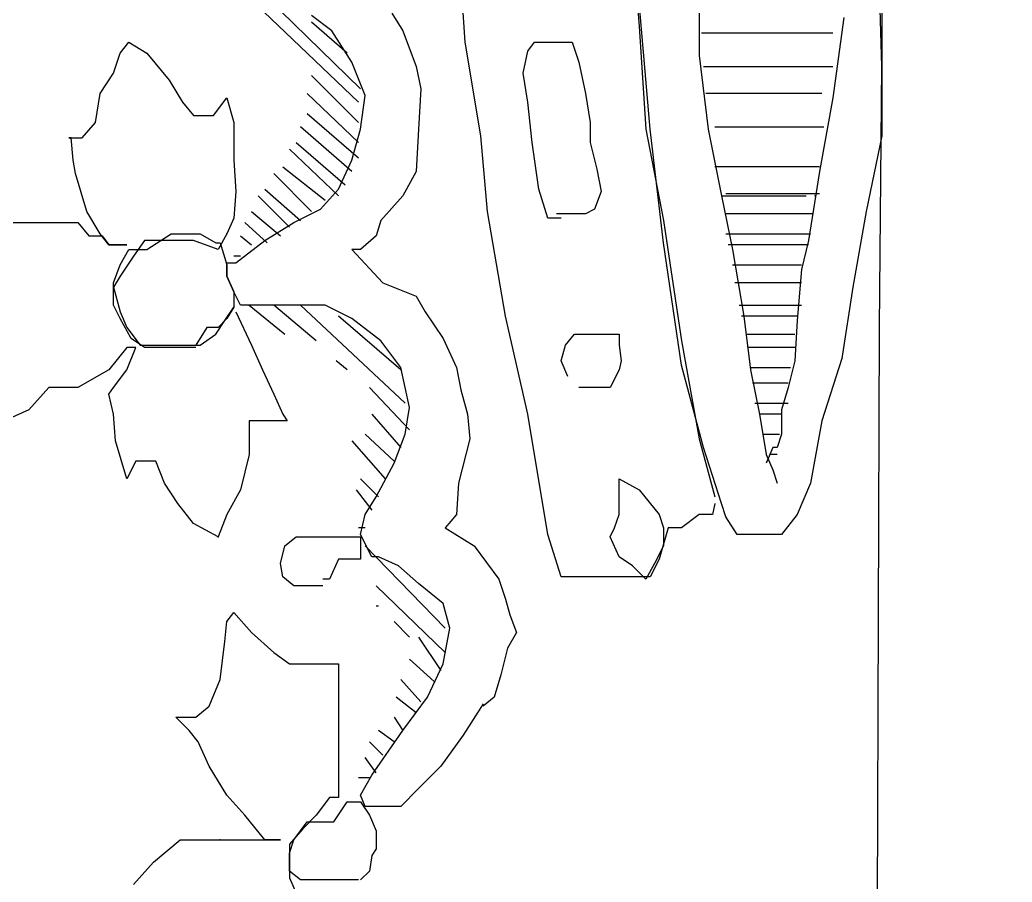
# Model space of a CAD drawing. Extents: x 730354 to 731930, y 4378581 to 4379608.
# Drawn here: x 730381.13 to 730385.585, y 4379436.73 to 4379440.6 of the extents above; entities that cross this region are included whole.
import ezdxf

# ---------------------------------------------------------------- set-up
doc = ezdxf.new("R2010")
doc.units = 0
doc.header["$MEASUREMENT"] = 0
doc.layers.get('0').update_dxf_attribs({"linetype": 'CONTINUOUS'})

msp = doc.modelspace()

# ---------------------------------------------------------------- linework, layer by layer
at = {"color": 7, "linetype": 'CONTINUOUS'}
for p, q in [((730385, 4379440.39), (730384.97, 4379441.39)), ((730385, 4379440.39), (730384.97, 4379441.39)), ((730383.87, 4379441.06), (730383.91, 4379440.57)), ((730383.87, 4379441.06), (730383.91, 4379440.57)), ((730383.13, 4379440.5), (730383.1, 4379440.92)), ((730383.13, 4379440.5), (730383.1, 4379440.92)), ((730385, 4379440.85), (730385, 4379440.44)), ((730385, 4379440.85), (730385, 4379440.44)), ((730384.18, 4379440.78), (730384.18, 4379440.44)), ((730384.18, 4379440.78), (730384.18, 4379440.44)), ((730382.65, 4379440.23), (730382.16, 4379440.7)), ((730382.65, 4379440.23), (730382.16, 4379440.7)), ((730382.24, 4379440.7), (730382.66, 4379440.29)), ((730382.24, 4379440.7), (730382.66, 4379440.29)), ((730383.96, 4379440.11), (730383.91, 4379440.68)), ((730383.96, 4379440.11), (730383.91, 4379440.68)), ((730382.53, 4379440.55), (730382.44, 4379440.62)), ((730382.53, 4379440.55), (730382.44, 4379440.62)), ((730382.8, 4379440.63), (730382.85, 4379440.55)), ((730382.8, 4379440.63), (730382.85, 4379440.55)), ((730382.6, 4379440.45), (730382.44, 4379440.59)), ((730382.6, 4379440.45), (730382.44, 4379440.59)), ((730384.83, 4379440.61), (730384.78, 4379440.25)), ((730384.83, 4379440.61), (730384.78, 4379440.25)), ((730382.62, 4379440.41), (730382.53, 4379440.55)), ((730382.62, 4379440.41), (730382.53, 4379440.55)), ((730382.85, 4379440.55), (730382.91, 4379440.39)), ((730382.85, 4379440.55), (730382.91, 4379440.39)), ((730383.91, 4379440.57), (730383.94, 4379440.11)), ((730383.91, 4379440.57), (730383.94, 4379440.11)), ((730384.51, 4379440.54), (730384.19, 4379440.54)), ((730384.51, 4379440.54), (730384.19, 4379440.54)), ((730384.78, 4379440.54), (730384.51, 4379440.54)), ((730384.78, 4379440.54), (730384.51, 4379440.54)), ((730381.58, 4379440.45), (730381.62, 4379440.5)), ((730381.58, 4379440.45), (730381.62, 4379440.5)), ((730381.62, 4379440.5), (730381.7, 4379440.45)), ((730381.62, 4379440.5), (730381.7, 4379440.45)), ((730383.2, 4379440.08), (730383.13, 4379440.5)), ((730383.2, 4379440.08), (730383.13, 4379440.5)), ((730383.41, 4379440.46), (730383.44, 4379440.5)), ((730383.41, 4379440.46), (730383.44, 4379440.5)), ((730383.44, 4379440.5), (730383.49, 4379440.5)), ((730383.44, 4379440.5), (730383.49, 4379440.5)), ((730383.49, 4379440.5), (730383.54, 4379440.5)), ((730383.49, 4379440.5), (730383.54, 4379440.5)), ((730383.54, 4379440.5), (730383.61, 4379440.5)), ((730383.54, 4379440.5), (730383.61, 4379440.5)), ((730383.61, 4379440.5), (730383.64, 4379440.41)), ((730383.61, 4379440.5), (730383.64, 4379440.41)), ((730381.55, 4379440.36), (730381.58, 4379440.45)), ((730381.55, 4379440.36), (730381.58, 4379440.45)), ((730381.7, 4379440.45), (730381.8, 4379440.33)), ((730381.7, 4379440.45), (730381.8, 4379440.33)), ((730383.39, 4379440.36), (730383.41, 4379440.46)), ((730383.39, 4379440.36), (730383.41, 4379440.46)), ((730384.18, 4379440.44), (730384.22, 4379440.11)), ((730384.18, 4379440.44), (730384.22, 4379440.11)), ((730385, 4379440.44), (730385, 4379440.08)), ((730385, 4379440.44), (730385, 4379440.08)), ((730382.68, 4379440.26), (730382.62, 4379440.41)), ((730382.68, 4379440.26), (730382.62, 4379440.41)), ((730383.64, 4379440.41), (730383.67, 4379440.27)), ((730383.64, 4379440.41), (730383.67, 4379440.27)), ((730381.49, 4379440.27), (730381.55, 4379440.36)), ((730381.49, 4379440.27), (730381.55, 4379440.36)), ((730382.44, 4379440.35), (730382.65, 4379440.14)), ((730382.44, 4379440.35), (730382.65, 4379440.14)), ((730382.91, 4379440.39), (730382.93, 4379440.29)), ((730382.91, 4379440.39), (730382.93, 4379440.29)), ((730383.41, 4379440.23), (730383.39, 4379440.36)), ((730383.41, 4379440.23), (730383.39, 4379440.36)), ((730384.2, 4379440.39), (730384.5, 4379440.39)), ((730384.2, 4379440.39), (730384.5, 4379440.39)), ((730384.5, 4379440.39), (730384.66, 4379440.39)), ((730384.5, 4379440.39), (730384.66, 4379440.39)), ((730384.66, 4379440.39), (730384.78, 4379440.39)), ((730384.66, 4379440.39), (730384.78, 4379440.39)), ((730384.99, 4379439.22), (730385, 4379440.39)), ((730384.99, 4379439.22), (730385, 4379440.39)), ((730381.8, 4379440.33), (730381.86, 4379440.23)), ((730381.8, 4379440.33), (730381.86, 4379440.23)), ((730381.47, 4379440.14), (730381.49, 4379440.27)), ((730381.47, 4379440.14), (730381.49, 4379440.27)), ((730382.65, 4379440.05), (730382.42, 4379440.27)), ((730382.65, 4379440.05), (730382.42, 4379440.27)), ((730382.66, 4379440.11), (730382.68, 4379440.26)), ((730382.66, 4379440.11), (730382.68, 4379440.26)), ((730382.93, 4379440.29), (730382.92, 4379440.11)), ((730382.93, 4379440.29), (730382.92, 4379440.11)), ((730383.67, 4379440.27), (730383.69, 4379440.14)), ((730383.67, 4379440.27), (730383.69, 4379440.14)), ((730384.33, 4379440.27), (730384.21, 4379440.27)), ((730384.33, 4379440.27), (730384.21, 4379440.27)), ((730384.54, 4379440.27), (730384.33, 4379440.27)), ((730384.54, 4379440.27), (730384.33, 4379440.27)), ((730384.73, 4379440.27), (730384.54, 4379440.27)), ((730384.73, 4379440.27), (730384.54, 4379440.27)), ((730381.86, 4379440.23), (730381.91, 4379440.17)), ((730381.86, 4379440.23), (730381.91, 4379440.17)), ((730382, 4379440.17), (730382.06, 4379440.25)), ((730382, 4379440.17), (730382.06, 4379440.25)), ((730382.06, 4379440.25), (730382.09, 4379440.14)), ((730382.06, 4379440.25), (730382.09, 4379440.14)), ((730383.43, 4379440.05), (730383.41, 4379440.23)), ((730383.43, 4379440.05), (730383.41, 4379440.23)), ((730384.78, 4379440.25), (730384.72, 4379439.92)), ((730384.78, 4379440.25), (730384.72, 4379439.92)), ((730382.42, 4379440.18), (730382.65, 4379439.98)), ((730382.42, 4379440.18), (730382.65, 4379439.98)), ((730381.41, 4379440.07), (730381.47, 4379440.14)), ((730381.41, 4379440.07), (730381.47, 4379440.14)), ((730381.91, 4379440.17), (730381.95, 4379440.17)), ((730381.91, 4379440.17), (730381.95, 4379440.17)), ((730381.95, 4379440.17), (730382, 4379440.17)), ((730381.95, 4379440.17), (730382, 4379440.17)), ((730382.09, 4379440.14), (730382.09, 4379439.97)), ((730382.09, 4379440.14), (730382.09, 4379439.97)), ((730383.69, 4379440.14), (730383.69, 4379440.05)), ((730383.69, 4379440.14), (730383.69, 4379440.05)), ((730382.62, 4379439.92), (730382.39, 4379440.12)), ((730382.62, 4379439.92), (730382.39, 4379440.12)), ((730382.62, 4379439.97), (730382.66, 4379440.11)), ((730382.62, 4379439.97), (730382.66, 4379440.11)), ((730382.92, 4379440.11), (730382.91, 4379439.92)), ((730382.92, 4379440.11), (730382.91, 4379439.92)), ((730383.94, 4379440.11), (730384.02, 4379439.7)), ((730383.94, 4379440.11), (730384.02, 4379439.7)), ((730384.02, 4379439.6), (730383.96, 4379440.11)), ((730384.02, 4379439.6), (730383.96, 4379440.11)), ((730384.22, 4379440.11), (730384.28, 4379439.81)), ((730384.22, 4379440.11), (730384.28, 4379439.81)), ((730384.25, 4379440.12), (730384.47, 4379440.12)), ((730384.25, 4379440.12), (730384.47, 4379440.12)), ((730384.47, 4379440.12), (730384.62, 4379440.12)), ((730384.47, 4379440.12), (730384.62, 4379440.12)), ((730384.62, 4379440.12), (730384.74, 4379440.12)), ((730384.62, 4379440.12), (730384.74, 4379440.12)), ((730381.36, 4379440.07), (730381.35, 4379440.07)), ((730381.35, 4379440.07), (730381.41, 4379440.07)), ((730381.36, 4379440.07), (730381.35, 4379440.07)), ((730381.35, 4379440.07), (730381.41, 4379440.07)), ((730381.37, 4379439.97), (730381.36, 4379440.07)), ((730381.37, 4379439.97), (730381.36, 4379440.07)), ((730382.37, 4379440.05), (730382.59, 4379439.86)), ((730382.37, 4379440.05), (730382.59, 4379439.86)), ((730383.23, 4379439.74), (730383.2, 4379440.08)), ((730383.23, 4379439.74), (730383.2, 4379440.08)), ((730383.46, 4379439.84), (730383.43, 4379440.05)), ((730383.46, 4379439.84), (730383.43, 4379440.05)), ((730383.69, 4379440.05), (730383.72, 4379439.93)), ((730383.69, 4379440.05), (730383.72, 4379439.93)), ((730385, 4379440.08), (730384.93, 4379439.74)), ((730385, 4379440.08), (730384.93, 4379439.74)), ((730382.56, 4379439.81), (730382.34, 4379440.02)), ((730382.56, 4379439.81), (730382.34, 4379440.02)), ((730381.38, 4379439.91), (730381.37, 4379439.97)), ((730381.38, 4379439.91), (730381.37, 4379439.97)), ((730382.09, 4379439.97), (730382.1, 4379439.83)), ((730382.09, 4379439.97), (730382.1, 4379439.83)), ((730382.56, 4379439.84), (730382.62, 4379439.97)), ((730382.56, 4379439.84), (730382.62, 4379439.97)), ((730381.43, 4379439.74), (730381.38, 4379439.91)), ((730381.43, 4379439.74), (730381.38, 4379439.91)), ((730382.44, 4379439.74), (730382.27, 4379439.91)), ((730382.44, 4379439.74), (730382.27, 4379439.91)), ((730382.31, 4379439.94), (730382.5, 4379439.79)), ((730382.31, 4379439.94), (730382.5, 4379439.79)), ((730382.91, 4379439.92), (730382.85, 4379439.81)), ((730382.91, 4379439.92), (730382.85, 4379439.81)), ((730383.72, 4379439.93), (730383.74, 4379439.83)), ((730383.72, 4379439.93), (730383.74, 4379439.83)), ((730384.36, 4379439.94), (730384.25, 4379439.94)), ((730384.36, 4379439.94), (730384.25, 4379439.94)), ((730384.51, 4379439.94), (730384.36, 4379439.94)), ((730384.51, 4379439.94), (730384.36, 4379439.94)), ((730384.72, 4379439.94), (730384.51, 4379439.94)), ((730384.72, 4379439.94), (730384.51, 4379439.94)), ((730384.72, 4379439.92), (730384.67, 4379439.61)), ((730384.72, 4379439.92), (730384.67, 4379439.61)), ((730382.1, 4379439.83), (730382.09, 4379439.71)), ((730382.1, 4379439.83), (730382.09, 4379439.71)), ((730382.23, 4379439.84), (730382.39, 4379439.7)), ((730382.23, 4379439.84), (730382.39, 4379439.7)), ((730382.48, 4379439.75), (730382.56, 4379439.84)), ((730382.48, 4379439.75), (730382.56, 4379439.84)), ((730383.5, 4379439.71), (730383.46, 4379439.84)), ((730383.5, 4379439.71), (730383.46, 4379439.84)), ((730383.74, 4379439.83), (730383.71, 4379439.75)), ((730383.74, 4379439.83), (730383.71, 4379439.75)), ((730384.3, 4379439.82), (730384.46, 4379439.82)), ((730384.3, 4379439.82), (730384.46, 4379439.82)), ((730384.46, 4379439.82), (730384.55, 4379439.82)), ((730384.46, 4379439.82), (730384.55, 4379439.82)), ((730384.55, 4379439.82), (730384.72, 4379439.82)), ((730384.55, 4379439.82), (730384.72, 4379439.82)), ((730382.34, 4379439.67), (730382.2, 4379439.81)), ((730382.34, 4379439.67), (730382.2, 4379439.81)), ((730382.85, 4379439.81), (730382.75, 4379439.7)), ((730382.85, 4379439.81), (730382.75, 4379439.7)), ((730384.28, 4379439.81), (730384.33, 4379439.57)), ((730384.28, 4379439.81), (730384.66, 4379439.81)), ((730384.28, 4379439.81), (730384.33, 4379439.57)), ((730384.28, 4379439.81), (730384.66, 4379439.81)), ((730381.49, 4379439.64), (730381.43, 4379439.74)), ((730381.49, 4379439.64), (730381.43, 4379439.74)), ((730382.17, 4379439.74), (730382.3, 4379439.63)), ((730382.17, 4379439.74), (730382.3, 4379439.63)), ((730382.36, 4379439.69), (730382.48, 4379439.75)), ((730382.36, 4379439.69), (730382.48, 4379439.75)), ((730383.31, 4379439.27), (730383.23, 4379439.74)), ((730383.31, 4379439.27), (730383.23, 4379439.74)), ((730383.61, 4379439.73), (730383.54, 4379439.73)), ((730383.61, 4379439.73), (730383.54, 4379439.73)), ((730383.67, 4379439.73), (730383.61, 4379439.73)), ((730383.67, 4379439.73), (730383.61, 4379439.73)), ((730383.71, 4379439.75), (730383.67, 4379439.73)), ((730383.71, 4379439.75), (730383.67, 4379439.73)), ((730384.69, 4379439.73), (730384.3, 4379439.73)), ((730384.69, 4379439.73), (730384.3, 4379439.73)), ((730384.93, 4379439.74), (730384.87, 4379439.4)), ((730384.93, 4379439.74), (730384.87, 4379439.4)), ((730381.02, 4379439.69), (730381.19, 4379439.69)), ((730381.02, 4379439.69), (730381.19, 4379439.69)), ((730381.19, 4379439.69), (730381.32, 4379439.69)), ((730381.19, 4379439.69), (730381.32, 4379439.69)), ((730381.32, 4379439.69), (730381.39, 4379439.69)), ((730381.32, 4379439.69), (730381.39, 4379439.69)), ((730381.39, 4379439.69), (730381.44, 4379439.63)), ((730381.39, 4379439.69), (730381.44, 4379439.63)), ((730382.09, 4379439.71), (730382.06, 4379439.64)), ((730382.09, 4379439.71), (730382.06, 4379439.64)), ((730382.24, 4379439.6), (730382.14, 4379439.69)), ((730382.24, 4379439.6), (730382.14, 4379439.69)), ((730382.23, 4379439.61), (730382.36, 4379439.69)), ((730382.23, 4379439.61), (730382.36, 4379439.69)), ((730382.75, 4379439.7), (730382.73, 4379439.63)), ((730382.75, 4379439.7), (730382.73, 4379439.63)), ((730383.56, 4379439.71), (730383.5, 4379439.71)), ((730383.56, 4379439.71), (730383.5, 4379439.71)), ((730384.02, 4379439.7), (730384.1, 4379439.16)), ((730384.02, 4379439.7), (730384.1, 4379439.16)), ((730381.53, 4379439.59), (730381.49, 4379439.64)), ((730381.53, 4379439.59), (730381.49, 4379439.64)), ((730381.7, 4379439.57), (730381.81, 4379439.64)), ((730381.7, 4379439.57), (730381.81, 4379439.64)), ((730381.81, 4379439.64), (730381.85, 4379439.64)), ((730381.81, 4379439.64), (730381.85, 4379439.64)), ((730381.85, 4379439.64), (730381.94, 4379439.64)), ((730381.85, 4379439.64), (730381.94, 4379439.64)), ((730381.94, 4379439.64), (730382.01, 4379439.6)), ((730381.94, 4379439.64), (730382.01, 4379439.6)), ((730382.06, 4379439.64), (730382.02, 4379439.57)), ((730382.06, 4379439.64), (730382.02, 4379439.57)), ((730384.3, 4379439.64), (730384.68, 4379439.64)), ((730384.3, 4379439.64), (730384.68, 4379439.64)), ((730381.44, 4379439.63), (730381.5, 4379439.63)), ((730381.44, 4379439.63), (730381.5, 4379439.63)), ((730381.5, 4379439.63), (730381.53, 4379439.59)), ((730381.5, 4379439.63), (730381.53, 4379439.59)), ((730381.69, 4379439.61), (730381.64, 4379439.54)), ((730381.69, 4379439.61), (730381.64, 4379439.54)), ((730381.76, 4379439.61), (730381.69, 4379439.61)), ((730381.76, 4379439.61), (730381.69, 4379439.61)), ((730381.84, 4379439.61), (730381.76, 4379439.61)), ((730381.84, 4379439.61), (730381.76, 4379439.61)), ((730381.91, 4379439.61), (730381.84, 4379439.61)), ((730381.91, 4379439.61), (730381.84, 4379439.61)), ((730382.02, 4379439.57), (730381.91, 4379439.61)), ((730382.02, 4379439.57), (730381.91, 4379439.61)), ((730382.01, 4379439.6), (730382.03, 4379439.6)), ((730382.01, 4379439.6), (730382.03, 4379439.6)), ((730382.03, 4379439.6), (730382.06, 4379439.5)), ((730382.03, 4379439.6), (730382.06, 4379439.5)), ((730382.1, 4379439.51), (730382.23, 4379439.61)), ((730382.1, 4379439.51), (730382.23, 4379439.61)), ((730382.12, 4379439.63), (730382.17, 4379439.59)), ((730382.12, 4379439.63), (730382.17, 4379439.59)), ((730382.73, 4379439.63), (730382.66, 4379439.57)), ((730382.73, 4379439.63), (730382.66, 4379439.57)), ((730384.1, 4379439.05), (730384.02, 4379439.6)), ((730384.1, 4379439.05), (730384.02, 4379439.6)), ((730384.67, 4379439.61), (730384.64, 4379439.48)), ((730384.67, 4379439.61), (730384.64, 4379439.48)), ((730381.53, 4379439.59), (730381.58, 4379439.59)), ((730381.61, 4379439.59), (730381.53, 4379439.59)), ((730381.53, 4379439.59), (730381.58, 4379439.59)), ((730381.61, 4379439.59), (730381.53, 4379439.59)), ((730381.58, 4379439.59), (730381.61, 4379439.59)), ((730381.58, 4379439.59), (730381.61, 4379439.59)), ((730381.58, 4379439.5), (730381.62, 4379439.57)), ((730381.58, 4379439.5), (730381.62, 4379439.57)), ((730381.62, 4379439.57), (730381.7, 4379439.57)), ((730381.62, 4379439.57), (730381.7, 4379439.57)), ((730382.66, 4379439.57), (730382.62, 4379439.57)), ((730382.62, 4379439.57), (730382.76, 4379439.42)), ((730382.66, 4379439.57), (730382.62, 4379439.57)), ((730382.62, 4379439.57), (730382.76, 4379439.42)), ((730384.67, 4379439.59), (730384.31, 4379439.59)), ((730384.67, 4379439.59), (730384.31, 4379439.59)), ((730384.33, 4379439.57), (730384.38, 4379439.27)), ((730384.33, 4379439.57), (730384.38, 4379439.27)), ((730381.64, 4379439.54), (730381.58, 4379439.45)), ((730381.64, 4379439.54), (730381.58, 4379439.45)), ((730382.06, 4379439.51), (730382.1, 4379439.51)), ((730382.06, 4379439.45), (730382.06, 4379439.51)), ((730382.06, 4379439.51), (730382.1, 4379439.51)), ((730382.06, 4379439.45), (730382.06, 4379439.51)), ((730382.12, 4379439.54), (730382.09, 4379439.54)), ((730382.12, 4379439.54), (730382.09, 4379439.54)), ((730381.55, 4379439.42), (730381.58, 4379439.5)), ((730381.55, 4379439.42), (730381.58, 4379439.5)), ((730382.06, 4379439.5), (730382.06, 4379439.45)), ((730382.06, 4379439.5), (730382.06, 4379439.45)), ((730384.33, 4379439.5), (730384.64, 4379439.5)), ((730384.33, 4379439.5), (730384.64, 4379439.5)), ((730384.64, 4379439.48), (730384.62, 4379439.25)), ((730384.64, 4379439.48), (730384.62, 4379439.25)), ((730381.58, 4379439.45), (730381.55, 4379439.4)), ((730381.58, 4379439.45), (730381.55, 4379439.4)), ((730381.55, 4379439.32), (730381.55, 4379439.42)), ((730381.55, 4379439.32), (730381.55, 4379439.42)), ((730382.09, 4379439.38), (730382.06, 4379439.45)), ((730382.06, 4379439.45), (730382.09, 4379439.38)), ((730382.09, 4379439.38), (730382.06, 4379439.45)), ((730382.06, 4379439.45), (730382.09, 4379439.38)), ((730382.76, 4379439.42), (730382.91, 4379439.36)), ((730382.76, 4379439.42), (730382.91, 4379439.36)), ((730384.64, 4379439.42), (730384.34, 4379439.42)), ((730384.64, 4379439.42), (730384.34, 4379439.42)), ((730381.55, 4379439.4), (730381.58, 4379439.29)), ((730381.55, 4379439.4), (730381.58, 4379439.29)), ((730382.12, 4379439.32), (730382.09, 4379439.38)), ((730382.09, 4379439.38), (730382.09, 4379439.31)), ((730382.12, 4379439.32), (730382.09, 4379439.38)), ((730382.09, 4379439.38), (730382.09, 4379439.31)), ((730384.87, 4379439.4), (730384.82, 4379439.08)), ((730384.87, 4379439.4), (730384.82, 4379439.08)), ((730382.91, 4379439.36), (730382.95, 4379439.29)), ((730382.91, 4379439.36), (730382.95, 4379439.29)), ((730381.58, 4379439.26), (730381.55, 4379439.32)), ((730381.58, 4379439.26), (730381.55, 4379439.32)), ((730381.58, 4379439.29), (730381.61, 4379439.22)), ((730381.58, 4379439.29), (730381.61, 4379439.22)), ((730382.05, 4379439.25), (730382.09, 4379439.31)), ((730382.05, 4379439.25), (730382.09, 4379439.31)), ((730382.09, 4379439.31), (730382.06, 4379439.26)), ((730382.09, 4379439.31), (730382.06, 4379439.26)), ((730382.1, 4379439.29), (730382.17, 4379439.14)), ((730382.1, 4379439.29), (730382.17, 4379439.14)), ((730382.2, 4379439.32), (730382.12, 4379439.32)), ((730382.2, 4379439.32), (730382.12, 4379439.32)), ((730382.16, 4379439.32), (730382.32, 4379439.19)), ((730382.16, 4379439.32), (730382.32, 4379439.19)), ((730382.3, 4379439.32), (730382.2, 4379439.32)), ((730382.3, 4379439.32), (730382.2, 4379439.32)), ((730382.46, 4379439.16), (730382.27, 4379439.32)), ((730382.46, 4379439.16), (730382.27, 4379439.32)), ((730382.39, 4379439.32), (730382.3, 4379439.32)), ((730382.39, 4379439.32), (730382.3, 4379439.32)), ((730382.5, 4379439.32), (730382.39, 4379439.32)), ((730382.39, 4379439.32), (730382.86, 4379438.88)), ((730382.5, 4379439.32), (730382.39, 4379439.32)), ((730382.39, 4379439.32), (730382.86, 4379438.88)), ((730382.62, 4379439.26), (730382.5, 4379439.32)), ((730382.62, 4379439.26), (730382.5, 4379439.32)), ((730382.95, 4379439.29), (730383.03, 4379439.17)), ((730382.95, 4379439.29), (730383.03, 4379439.17)), ((730384.36, 4379439.32), (730384.64, 4379439.32)), ((730384.36, 4379439.32), (730384.64, 4379439.32)), ((730381.63, 4379439.17), (730381.58, 4379439.26)), ((730381.63, 4379439.17), (730381.58, 4379439.26)), ((730382.01, 4379439.19), (730382.05, 4379439.25)), ((730382.01, 4379439.19), (730382.05, 4379439.25)), ((730382.06, 4379439.26), (730382.02, 4379439.22)), ((730382.06, 4379439.26), (730382.02, 4379439.22)), ((730382.84, 4379439.03), (730382.56, 4379439.27)), ((730382.84, 4379439.03), (730382.56, 4379439.27)), ((730382.75, 4379439.16), (730382.62, 4379439.26)), ((730382.75, 4379439.16), (730382.62, 4379439.26)), ((730383.41, 4379438.83), (730383.31, 4379439.27)), ((730383.41, 4379438.83), (730383.31, 4379439.27)), ((730384.62, 4379439.27), (730384.37, 4379439.27)), ((730384.62, 4379439.27), (730384.37, 4379439.27)), ((730384.38, 4379439.27), (730384.41, 4379439.03)), ((730384.38, 4379439.27), (730384.41, 4379439.03)), ((730384.62, 4379439.25), (730384.61, 4379439.07)), ((730384.62, 4379439.25), (730384.61, 4379439.07)), ((730381.61, 4379439.22), (730381.67, 4379439.14)), ((730381.61, 4379439.22), (730381.67, 4379439.14)), ((730381.97, 4379439.22), (730381.92, 4379439.14)), ((730381.97, 4379439.22), (730381.92, 4379439.14)), ((730382.02, 4379439.22), (730381.97, 4379439.22)), ((730382.02, 4379439.22), (730381.97, 4379439.22)), ((730384.98, 4379436.36), (730384.99, 4379439.22)), ((730384.98, 4379436.36), (730384.99, 4379439.22)), ((730381.69, 4379439.13), (730381.63, 4379439.17)), ((730381.69, 4379439.13), (730381.63, 4379439.17)), ((730381.94, 4379439.14), (730382.01, 4379439.19)), ((730381.94, 4379439.14), (730382.01, 4379439.19)), ((730382.84, 4379439.04), (730382.75, 4379439.16)), ((730382.84, 4379439.04), (730382.75, 4379439.16)), ((730383.03, 4379439.17), (730383.09, 4379439.04)), ((730383.03, 4379439.17), (730383.09, 4379439.04)), ((730383.58, 4379439.14), (730383.62, 4379439.19)), ((730383.58, 4379439.14), (730383.62, 4379439.19)), ((730383.62, 4379439.19), (730383.68, 4379439.19)), ((730383.62, 4379439.19), (730383.68, 4379439.19)), ((730383.68, 4379439.19), (730383.76, 4379439.19)), ((730383.68, 4379439.19), (730383.76, 4379439.19)), ((730383.76, 4379439.19), (730383.82, 4379439.19)), ((730383.76, 4379439.19), (730383.82, 4379439.19)), ((730383.82, 4379439.19), (730383.82, 4379439.14)), ((730383.82, 4379439.19), (730383.82, 4379439.14)), ((730384.1, 4379439.16), (730384.18, 4379438.72)), ((730384.1, 4379439.16), (730384.18, 4379438.72)), ((730384.39, 4379439.19), (730384.61, 4379439.19)), ((730384.39, 4379439.19), (730384.61, 4379439.19)), ((730381.61, 4379439.13), (730381.53, 4379439.03)), ((730381.61, 4379439.13), (730381.53, 4379439.03)), ((730381.61, 4379439.03), (730381.65, 4379439.13)), ((730381.65, 4379439.13), (730381.61, 4379439.13)), ((730381.61, 4379439.03), (730381.65, 4379439.13)), ((730381.65, 4379439.13), (730381.61, 4379439.13)), ((730381.67, 4379439.14), (730381.76, 4379439.14)), ((730381.67, 4379439.14), (730381.76, 4379439.14)), ((730381.76, 4379439.13), (730381.69, 4379439.13)), ((730381.76, 4379439.13), (730381.69, 4379439.13)), ((730381.76, 4379439.14), (730381.85, 4379439.14)), ((730381.76, 4379439.14), (730381.85, 4379439.14)), ((730381.84, 4379439.13), (730381.76, 4379439.13)), ((730381.84, 4379439.13), (730381.76, 4379439.13)), ((730381.92, 4379439.13), (730381.84, 4379439.13)), ((730381.92, 4379439.13), (730381.84, 4379439.13)), ((730381.85, 4379439.14), (730381.94, 4379439.14)), ((730381.85, 4379439.14), (730381.94, 4379439.14)), ((730382.17, 4379439.14), (730382.22, 4379439.03)), ((730382.17, 4379439.14), (730382.22, 4379439.03)), ((730383.56, 4379439.07), (730383.58, 4379439.14)), ((730383.56, 4379439.07), (730383.58, 4379439.14)), ((730383.82, 4379439.14), (730383.83, 4379439.07)), ((730383.82, 4379439.14), (730383.83, 4379439.07)), ((730384.61, 4379439.13), (730384.4, 4379439.13)), ((730384.61, 4379439.13), (730384.4, 4379439.13)), ((730382.6, 4379439.03), (730382.55, 4379439.07)), ((730382.6, 4379439.03), (730382.55, 4379439.07)), ((730383.59, 4379439), (730383.56, 4379439.07)), ((730383.59, 4379439), (730383.56, 4379439.07)), ((730383.83, 4379439.07), (730383.82, 4379439.03)), ((730383.83, 4379439.07), (730383.82, 4379439.03)), ((730384.61, 4379439.07), (730384.58, 4379438.95)), ((730384.61, 4379439.07), (730384.58, 4379438.95)), ((730384.82, 4379439.08), (730384.73, 4379438.8)), ((730384.82, 4379439.08), (730384.73, 4379438.8)), ((730381.53, 4379439.03), (730381.39, 4379438.95)), ((730381.53, 4379439.03), (730381.39, 4379438.95)), ((730381.55, 4379438.95), (730381.61, 4379439.03)), ((730381.55, 4379438.95), (730381.61, 4379439.03)), ((730382.22, 4379439.03), (730382.27, 4379438.92)), ((730382.22, 4379439.03), (730382.27, 4379438.92)), ((730382.88, 4379438.86), (730382.84, 4379439.04)), ((730382.88, 4379438.86), (730382.84, 4379439.04)), ((730383.09, 4379439.04), (730383.11, 4379438.94)), ((730383.09, 4379439.04), (730383.11, 4379438.94)), ((730383.82, 4379439.03), (730383.78, 4379438.95)), ((730383.82, 4379439.03), (730383.78, 4379438.95)), ((730384.2, 4379438.68), (730384.1, 4379439.05)), ((730384.2, 4379438.68), (730384.1, 4379439.05)), ((730384.41, 4379439.04), (730384.59, 4379439.04)), ((730384.41, 4379439.04), (730384.59, 4379439.04)), ((730384.41, 4379439.03), (730384.45, 4379438.83)), ((730384.41, 4379439.03), (730384.45, 4379438.83)), ((730384.58, 4379438.97), (730384.42, 4379438.97)), ((730384.58, 4379438.97), (730384.42, 4379438.97)), ((730381.26, 4379438.95), (730381.17, 4379438.85)), ((730381.26, 4379438.95), (730381.17, 4379438.85)), ((730381.39, 4379438.95), (730381.26, 4379438.95)), ((730381.39, 4379438.95), (730381.26, 4379438.95)), ((730381.53, 4379438.92), (730381.55, 4379438.95)), ((730381.53, 4379438.92), (730381.55, 4379438.95)), ((730382.88, 4379438.76), (730382.7, 4379438.95)), ((730382.88, 4379438.76), (730382.7, 4379438.95)), ((730383.11, 4379438.94), (730383.14, 4379438.83)), ((730383.11, 4379438.94), (730383.14, 4379438.83)), ((730383.68, 4379438.95), (730383.64, 4379438.95)), ((730383.68, 4379438.95), (730383.64, 4379438.95)), ((730383.74, 4379438.95), (730383.68, 4379438.95)), ((730383.74, 4379438.95), (730383.68, 4379438.95)), ((730383.78, 4379438.95), (730383.74, 4379438.95)), ((730383.78, 4379438.95), (730383.74, 4379438.95)), ((730384.58, 4379438.95), (730384.55, 4379438.85)), ((730384.58, 4379438.95), (730384.55, 4379438.85)), ((730381.55, 4379438.83), (730381.53, 4379438.92)), ((730381.55, 4379438.83), (730381.53, 4379438.92)), ((730382.27, 4379438.92), (730382.31, 4379438.83)), ((730382.27, 4379438.92), (730382.31, 4379438.83)), ((730384.43, 4379438.88), (730384.58, 4379438.88)), ((730384.43, 4379438.88), (730384.58, 4379438.88)), ((730381.17, 4379438.85), (730381.08, 4379438.81)), ((730381.17, 4379438.85), (730381.08, 4379438.81)), ((730382.86, 4379438.74), (730382.88, 4379438.86)), ((730382.86, 4379438.74), (730382.88, 4379438.86)), ((730384.55, 4379438.85), (730384.55, 4379438.74)), ((730384.55, 4379438.85), (730384.55, 4379438.74)), ((730381.56, 4379438.71), (730381.55, 4379438.83)), ((730381.56, 4379438.71), (730381.55, 4379438.83)), ((730382.25, 4379438.8), (730382.16, 4379438.8)), ((730382.16, 4379438.8), (730382.16, 4379438.65)), ((730382.25, 4379438.8), (730382.16, 4379438.8)), ((730382.16, 4379438.8), (730382.16, 4379438.65)), ((730382.33, 4379438.8), (730382.25, 4379438.8)), ((730382.33, 4379438.8), (730382.25, 4379438.8)), ((730382.31, 4379438.83), (730382.33, 4379438.8)), ((730382.31, 4379438.83), (730382.33, 4379438.8)), ((730382.71, 4379438.83), (730382.84, 4379438.68)), ((730382.71, 4379438.83), (730382.84, 4379438.68)), ((730383.14, 4379438.83), (730383.15, 4379438.72)), ((730383.14, 4379438.83), (730383.15, 4379438.72)), ((730383.5, 4379438.29), (730383.41, 4379438.83)), ((730383.5, 4379438.29), (730383.41, 4379438.83)), ((730384.45, 4379438.83), (730384.48, 4379438.65)), ((730384.55, 4379438.83), (730384.45, 4379438.83)), ((730384.45, 4379438.83), (730384.48, 4379438.65)), ((730384.55, 4379438.83), (730384.45, 4379438.83)), ((730384.73, 4379438.8), (730384.68, 4379438.52)), ((730384.73, 4379438.8), (730384.68, 4379438.52)), ((730381.61, 4379438.54), (730381.56, 4379438.71)), ((730381.61, 4379438.54), (730381.56, 4379438.71)), ((730382.62, 4379438.71), (730382.77, 4379438.54)), ((730382.62, 4379438.71), (730382.77, 4379438.54)), ((730382.81, 4379438.62), (730382.68, 4379438.74)), ((730382.81, 4379438.62), (730382.68, 4379438.74)), ((730382.81, 4379438.61), (730382.86, 4379438.74)), ((730382.81, 4379438.61), (730382.86, 4379438.74)), ((730383.15, 4379438.72), (730383.1, 4379438.52)), ((730383.15, 4379438.72), (730383.1, 4379438.52)), ((730384.18, 4379438.72), (730384.25, 4379438.46)), ((730384.18, 4379438.72), (730384.25, 4379438.46)), ((730384.47, 4379438.74), (730384.54, 4379438.74)), ((730384.47, 4379438.74), (730384.54, 4379438.74)), ((730384.55, 4379438.74), (730384.53, 4379438.68)), ((730384.55, 4379438.74), (730384.53, 4379438.68)), ((730384.28, 4379438.43), (730384.2, 4379438.68)), ((730384.28, 4379438.43), (730384.2, 4379438.68)), ((730384.51, 4379438.68), (730384.48, 4379438.61)), ((730384.51, 4379438.68), (730384.48, 4379438.61)), ((730384.53, 4379438.68), (730384.51, 4379438.68)), ((730384.53, 4379438.68), (730384.51, 4379438.68)), ((730381.65, 4379438.62), (730381.61, 4379438.54)), ((730381.65, 4379438.62), (730381.61, 4379438.54)), ((730381.74, 4379438.62), (730381.65, 4379438.62)), ((730381.74, 4379438.62), (730381.65, 4379438.62)), ((730381.78, 4379438.52), (730381.74, 4379438.62)), ((730381.78, 4379438.52), (730381.74, 4379438.62)), ((730382.16, 4379438.65), (730382.12, 4379438.49)), ((730382.16, 4379438.65), (730382.12, 4379438.49)), ((730384.48, 4379438.65), (730384.51, 4379438.58)), ((730384.48, 4379438.65), (730384.51, 4379438.58)), ((730384.53, 4379438.65), (730384.5, 4379438.65)), ((730384.53, 4379438.65), (730384.5, 4379438.65)), ((730382.73, 4379438.46), (730382.81, 4379438.61)), ((730382.73, 4379438.46), (730382.81, 4379438.61)), ((730384.51, 4379438.58), (730384.53, 4379438.52)), ((730384.51, 4379438.58), (730384.53, 4379438.52)), ((730382.74, 4379438.46), (730382.66, 4379438.54)), ((730382.74, 4379438.46), (730382.66, 4379438.54)), ((730383.82, 4379438.54), (730383.91, 4379438.49)), ((730383.82, 4379438.49), (730383.82, 4379438.54)), ((730383.82, 4379438.54), (730383.91, 4379438.49)), ((730383.82, 4379438.49), (730383.82, 4379438.54)), ((730381.84, 4379438.43), (730381.78, 4379438.52)), ((730381.84, 4379438.43), (730381.78, 4379438.52)), ((730382.12, 4379438.49), (730382.06, 4379438.38)), ((730382.12, 4379438.49), (730382.06, 4379438.38)), ((730382.64, 4379438.49), (730382.71, 4379438.4)), ((730382.64, 4379438.49), (730382.71, 4379438.4)), ((730383.1, 4379438.52), (730383.09, 4379438.38)), ((730383.1, 4379438.52), (730383.09, 4379438.38)), ((730383.82, 4379438.43), (730383.82, 4379438.49)), ((730383.82, 4379438.43), (730383.82, 4379438.49)), ((730383.91, 4379438.49), (730384, 4379438.38)), ((730383.91, 4379438.49), (730384, 4379438.38)), ((730384.68, 4379438.52), (730384.62, 4379438.38)), ((730384.68, 4379438.52), (730384.62, 4379438.38)), ((730382.68, 4379438.38), (730382.73, 4379438.46)), ((730382.68, 4379438.38), (730382.73, 4379438.46)), ((730381.91, 4379438.34), (730381.84, 4379438.43)), ((730381.91, 4379438.34), (730381.84, 4379438.43)), ((730383.82, 4379438.38), (730383.82, 4379438.43)), ((730383.82, 4379438.38), (730383.82, 4379438.43)), ((730384.25, 4379438.43), (730384.24, 4379438.38)), ((730384.25, 4379438.43), (730384.24, 4379438.38)), ((730384.3, 4379438.37), (730384.28, 4379438.43)), ((730384.3, 4379438.37), (730384.28, 4379438.43)), ((730382.06, 4379438.38), (730382.02, 4379438.28)), ((730382.06, 4379438.38), (730382.02, 4379438.28)), ((730382.66, 4379438.29), (730382.68, 4379438.38)), ((730382.66, 4379438.29), (730382.68, 4379438.38)), ((730383.09, 4379438.38), (730383.04, 4379438.32)), ((730383.09, 4379438.38), (730383.04, 4379438.32)), ((730383.8, 4379438.32), (730383.82, 4379438.38)), ((730383.8, 4379438.32), (730383.82, 4379438.38)), ((730384, 4379438.38), (730384.02, 4379438.32)), ((730384, 4379438.38), (730384.02, 4379438.32)), ((730384.18, 4379438.38), (730384.1, 4379438.32)), ((730384.18, 4379438.38), (730384.1, 4379438.32)), ((730384.24, 4379438.38), (730384.18, 4379438.38)), ((730384.24, 4379438.38), (730384.18, 4379438.38)), ((730384.35, 4379438.29), (730384.3, 4379438.37)), ((730384.35, 4379438.29), (730384.3, 4379438.37)), ((730384.62, 4379438.38), (730384.55, 4379438.29)), ((730384.62, 4379438.38), (730384.55, 4379438.29)), ((730382.02, 4379438.28), (730381.91, 4379438.34)), ((730382.02, 4379438.28), (730381.91, 4379438.34)), ((730382.68, 4379438.32), (730382.65, 4379438.32)), ((730382.68, 4379438.32), (730382.65, 4379438.32)), ((730383.04, 4379438.32), (730383.17, 4379438.24)), ((730383.04, 4379438.32), (730383.17, 4379438.24)), ((730383.78, 4379438.28), (730383.8, 4379438.32)), ((730383.78, 4379438.28), (730383.8, 4379438.32)), ((730384.04, 4379438.32), (730384, 4379438.18)), ((730384.04, 4379438.32), (730384, 4379438.18)), ((730384.02, 4379438.32), (730384.02, 4379438.24)), ((730384.02, 4379438.32), (730384.02, 4379438.24)), ((730384.1, 4379438.32), (730384.04, 4379438.32)), ((730384.1, 4379438.32), (730384.04, 4379438.32)), ((730382.32, 4379438.24), (730382.37, 4379438.28)), ((730382.32, 4379438.24), (730382.37, 4379438.28)), ((730382.37, 4379438.28), (730382.45, 4379438.28)), ((730382.37, 4379438.28), (730382.45, 4379438.28)), ((730382.45, 4379438.28), (730382.52, 4379438.28)), ((730382.45, 4379438.28), (730382.52, 4379438.28)), ((730382.52, 4379438.28), (730382.56, 4379438.28)), ((730382.52, 4379438.28), (730382.56, 4379438.28)), ((730382.56, 4379438.28), (730382.62, 4379438.28)), ((730382.56, 4379438.28), (730382.62, 4379438.28)), ((730382.62, 4379438.28), (730382.65, 4379438.28)), ((730382.62, 4379438.28), (730382.65, 4379438.28)), ((730382.65, 4379438.28), (730382.66, 4379438.28)), ((730382.65, 4379438.28), (730382.66, 4379438.28)), ((730382.71, 4379438.19), (730382.66, 4379438.29)), ((730382.71, 4379438.19), (730382.66, 4379438.29)), ((730382.66, 4379438.28), (730382.66, 4379438.18)), ((730382.66, 4379438.28), (730382.66, 4379438.18)), ((730383.56, 4379438.1), (730383.5, 4379438.29)), ((730383.56, 4379438.1), (730383.5, 4379438.29)), ((730383.82, 4379438.19), (730383.78, 4379438.28)), ((730383.82, 4379438.19), (730383.78, 4379438.28)), ((730384.44, 4379438.29), (730384.35, 4379438.29)), ((730384.44, 4379438.29), (730384.35, 4379438.29)), ((730384.55, 4379438.29), (730384.44, 4379438.29)), ((730384.55, 4379438.29), (730384.44, 4379438.29)), ((730382.3, 4379438.16), (730382.32, 4379438.24)), ((730382.3, 4379438.16), (730382.32, 4379438.24)), ((730382.68, 4379438.24), (730383.04, 4379437.87)), ((730382.68, 4379438.24), (730383.04, 4379437.87)), ((730383.17, 4379438.24), (730383.28, 4379438.09)), ((730383.17, 4379438.24), (730383.28, 4379438.09)), ((730384.02, 4379438.24), (730383.98, 4379438.16)), ((730384.02, 4379438.24), (730383.98, 4379438.16)), ((730382.56, 4379438.18), (730382.52, 4379438.09)), ((730382.56, 4379438.18), (730382.52, 4379438.09)), ((730382.6, 4379438.18), (730382.56, 4379438.18)), ((730382.6, 4379438.18), (730382.56, 4379438.18)), ((730382.66, 4379438.18), (730382.6, 4379438.18)), ((730382.66, 4379438.18), (730382.6, 4379438.18)), ((730382.74, 4379438.19), (730382.71, 4379438.19)), ((730382.74, 4379438.19), (730382.71, 4379438.19)), ((730382.83, 4379438.15), (730382.74, 4379438.19)), ((730382.83, 4379438.15), (730382.74, 4379438.19)), ((730383.88, 4379438.15), (730383.82, 4379438.19)), ((730383.88, 4379438.15), (730383.82, 4379438.19)), ((730384, 4379438.18), (730383.96, 4379438.1)), ((730384, 4379438.18), (730383.96, 4379438.1)), ((730382.31, 4379438.1), (730382.3, 4379438.16)), ((730382.31, 4379438.1), (730382.3, 4379438.16)), ((730382.92, 4379438.07), (730382.83, 4379438.15)), ((730382.92, 4379438.07), (730382.83, 4379438.15)), ((730383.94, 4379438.09), (730383.88, 4379438.15)), ((730383.94, 4379438.09), (730383.88, 4379438.15)), ((730383.98, 4379438.16), (730383.94, 4379438.09)), ((730383.98, 4379438.16), (730383.94, 4379438.09)), ((730382.36, 4379438.06), (730382.31, 4379438.1)), ((730382.36, 4379438.06), (730382.31, 4379438.1)), ((730382.52, 4379438.09), (730382.49, 4379438.09)), ((730382.52, 4379438.09), (730382.49, 4379438.09)), ((730383.28, 4379438.09), (730383.31, 4379438)), ((730383.28, 4379438.09), (730383.31, 4379438)), ((730383.61, 4379438.1), (730383.56, 4379438.1)), ((730383.61, 4379438.1), (730383.56, 4379438.1)), ((730383.69, 4379438.1), (730383.61, 4379438.1)), ((730383.69, 4379438.1), (730383.61, 4379438.1)), ((730383.76, 4379438.1), (730383.69, 4379438.1)), ((730383.76, 4379438.1), (730383.69, 4379438.1)), ((730383.83, 4379438.1), (730383.76, 4379438.1)), ((730383.83, 4379438.1), (730383.76, 4379438.1)), ((730383.92, 4379438.1), (730383.83, 4379438.1)), ((730383.92, 4379438.1), (730383.83, 4379438.1)), ((730383.96, 4379438.1), (730383.92, 4379438.1)), ((730383.96, 4379438.1), (730383.92, 4379438.1)), ((730382.4, 4379438.06), (730382.36, 4379438.06)), ((730382.4, 4379438.06), (730382.36, 4379438.06)), ((730382.49, 4379438.06), (730382.4, 4379438.06)), ((730382.49, 4379438.06), (730382.4, 4379438.06)), ((730383.04, 4379437.76), (730382.73, 4379438.06)), ((730383.04, 4379437.76), (730382.73, 4379438.06)), ((730383.03, 4379437.98), (730382.92, 4379438.07)), ((730383.03, 4379437.98), (730382.92, 4379438.07)), ((730383.31, 4379438), (730383.33, 4379437.93)), ((730383.31, 4379438), (730383.33, 4379437.93)), ((730382.73, 4379437.97), (730382.74, 4379437.97)), ((730382.73, 4379437.97), (730382.74, 4379437.97)), ((730383.06, 4379437.87), (730383.03, 4379437.98)), ((730383.06, 4379437.87), (730383.03, 4379437.98)), ((730382.05, 4379437.81), (730382.06, 4379437.9)), ((730382.05, 4379437.81), (730382.06, 4379437.9)), ((730382.06, 4379437.9), (730382.09, 4379437.94)), ((730382.06, 4379437.9), (730382.09, 4379437.94)), ((730382.09, 4379437.94), (730382.17, 4379437.85)), ((730382.09, 4379437.94), (730382.17, 4379437.85)), ((730382.81, 4379437.9), (730382.88, 4379437.83)), ((730382.81, 4379437.9), (730382.88, 4379437.83)), ((730383.33, 4379437.93), (730383.36, 4379437.85)), ((730383.33, 4379437.93), (730383.36, 4379437.85)), ((730383.03, 4379437.71), (730383.06, 4379437.87)), ((730383.03, 4379437.71), (730383.06, 4379437.87)), ((730382.03, 4379437.64), (730382.05, 4379437.81)), ((730382.03, 4379437.64), (730382.05, 4379437.81)), ((730382.17, 4379437.85), (730382.27, 4379437.76)), ((730382.17, 4379437.85), (730382.27, 4379437.76)), ((730382.92, 4379437.83), (730383.02, 4379437.68)), ((730382.92, 4379437.83), (730383.02, 4379437.68)), ((730383.36, 4379437.85), (730383.32, 4379437.78)), ((730383.36, 4379437.85), (730383.32, 4379437.78)), ((730383.32, 4379437.78), (730383.29, 4379437.66)), ((730383.32, 4379437.78), (730383.29, 4379437.66)), ((730382.27, 4379437.76), (730382.34, 4379437.71)), ((730382.27, 4379437.76), (730382.34, 4379437.71)), ((730382.99, 4379437.63), (730382.88, 4379437.73)), ((730382.99, 4379437.63), (730382.88, 4379437.73)), ((730382.34, 4379437.71), (730382.39, 4379437.71)), ((730382.34, 4379437.71), (730382.39, 4379437.71)), ((730382.39, 4379437.71), (730382.45, 4379437.71)), ((730382.39, 4379437.71), (730382.45, 4379437.71)), ((730382.45, 4379437.71), (730382.52, 4379437.71)), ((730382.45, 4379437.71), (730382.52, 4379437.71)), ((730382.52, 4379437.71), (730382.56, 4379437.71)), ((730382.52, 4379437.71), (730382.56, 4379437.71)), ((730382.56, 4379437.71), (730382.56, 4379437.59)), ((730382.56, 4379437.71), (730382.56, 4379437.59)), ((730382.96, 4379437.56), (730383.03, 4379437.71)), ((730382.96, 4379437.56), (730383.03, 4379437.71)), ((730381.98, 4379437.52), (730382.03, 4379437.64)), ((730381.98, 4379437.52), (730382.03, 4379437.64)), ((730382.84, 4379437.64), (730382.93, 4379437.54)), ((730382.84, 4379437.64), (730382.93, 4379437.54)), ((730383.29, 4379437.66), (730383.26, 4379437.56)), ((730383.29, 4379437.66), (730383.26, 4379437.56)), ((730382.56, 4379437.59), (730382.56, 4379437.5)), ((730382.56, 4379437.59), (730382.56, 4379437.5)), ((730382.91, 4379437.49), (730382.82, 4379437.56)), ((730382.91, 4379437.49), (730382.82, 4379437.56)), ((730382.85, 4379437.41), (730382.96, 4379437.56)), ((730382.85, 4379437.41), (730382.96, 4379437.56)), ((730383.26, 4379437.56), (730383.21, 4379437.52)), ((730383.26, 4379437.56), (730383.21, 4379437.52)), ((730381.92, 4379437.47), (730381.98, 4379437.52)), ((730381.92, 4379437.47), (730381.98, 4379437.52)), ((730382.56, 4379437.5), (730382.56, 4379437.4)), ((730382.56, 4379437.5), (730382.56, 4379437.4)), ((730383.21, 4379437.53), (730383.12, 4379437.39)), ((730383.21, 4379437.53), (730383.12, 4379437.39)), ((730381.89, 4379437.41), (730381.83, 4379437.47)), ((730381.83, 4379437.47), (730381.92, 4379437.47)), ((730381.89, 4379437.41), (730381.83, 4379437.47)), ((730381.83, 4379437.47), (730381.92, 4379437.47)), ((730382.81, 4379437.47), (730382.85, 4379437.41)), ((730382.81, 4379437.47), (730382.85, 4379437.41)), ((730381.93, 4379437.36), (730381.89, 4379437.41)), ((730381.93, 4379437.36), (730381.89, 4379437.41)), ((730382.71, 4379437.21), (730382.85, 4379437.41)), ((730382.71, 4379437.21), (730382.85, 4379437.41)), ((730382.81, 4379437.36), (730382.74, 4379437.41)), ((730382.81, 4379437.36), (730382.74, 4379437.41)), ((730382.56, 4379437.4), (730382.56, 4379437.3)), ((730382.56, 4379437.4), (730382.56, 4379437.3)), ((730383.12, 4379437.39), (730383.02, 4379437.25)), ((730383.12, 4379437.39), (730383.02, 4379437.25)), ((730381.98, 4379437.25), (730381.93, 4379437.36)), ((730381.98, 4379437.25), (730381.93, 4379437.36)), ((730382.7, 4379437.36), (730382.76, 4379437.3)), ((730382.7, 4379437.36), (730382.76, 4379437.3)), ((730382.56, 4379437.3), (730382.56, 4379437.18)), ((730382.56, 4379437.3), (730382.56, 4379437.18)), ((730382.73, 4379437.22), (730382.68, 4379437.29)), ((730382.73, 4379437.22), (730382.68, 4379437.29)), ((730382.06, 4379437.12), (730381.98, 4379437.25)), ((730382.06, 4379437.12), (730381.98, 4379437.25)), ((730383.02, 4379437.25), (730382.92, 4379437.15)), ((730383.02, 4379437.25), (730382.92, 4379437.15)), ((730382.65, 4379437.2), (730382.7, 4379437.2)), ((730382.65, 4379437.2), (730382.7, 4379437.2)), ((730382.66, 4379437.12), (730382.71, 4379437.21)), ((730382.66, 4379437.12), (730382.71, 4379437.21)), ((730382.56, 4379437.18), (730382.56, 4379437.11)), ((730382.56, 4379437.18), (730382.56, 4379437.11)), ((730382.92, 4379437.15), (730382.84, 4379437.07)), ((730382.92, 4379437.15), (730382.84, 4379437.07)), ((730382.14, 4379437.03), (730382.06, 4379437.12)), ((730382.14, 4379437.03), (730382.06, 4379437.12)), ((730382.52, 4379437.11), (730382.46, 4379437.03)), ((730382.52, 4379437.11), (730382.46, 4379437.03)), ((730382.56, 4379437.11), (730382.52, 4379437.11)), ((730382.56, 4379437.11), (730382.52, 4379437.11)), ((730382.68, 4379437.07), (730382.66, 4379437.12)), ((730382.68, 4379437.07), (730382.66, 4379437.12)), ((730382.54, 4379437), (730382.6, 4379437.09)), ((730382.54, 4379437), (730382.6, 4379437.09)), ((730382.6, 4379437.09), (730382.66, 4379437.09)), ((730382.6, 4379437.09), (730382.66, 4379437.09)), ((730382.66, 4379437.09), (730382.7, 4379437.03)), ((730382.66, 4379437.09), (730382.7, 4379437.03)), ((730382.7, 4379437.07), (730382.68, 4379437.07)), ((730382.7, 4379437.07), (730382.68, 4379437.07)), ((730382.76, 4379437.07), (730382.7, 4379437.07)), ((730382.76, 4379437.07), (730382.7, 4379437.07)), ((730382.84, 4379437.07), (730382.76, 4379437.07)), ((730382.84, 4379437.07), (730382.76, 4379437.07)), ((730382.23, 4379436.92), (730382.14, 4379437.03)), ((730382.23, 4379436.92), (730382.14, 4379437.03)), ((730382.46, 4379437.03), (730382.4, 4379436.97)), ((730382.46, 4379437.03), (730382.4, 4379436.97)), ((730382.7, 4379437.03), (730382.73, 4379436.96)), ((730382.7, 4379437.03), (730382.73, 4379436.96)), ((730382.4, 4379436.97), (730382.34, 4379436.9)), ((730382.4, 4379436.97), (730382.34, 4379436.9)), ((730382.36, 4379436.92), (730382.42, 4379437)), ((730382.36, 4379436.92), (730382.42, 4379437)), ((730382.42, 4379437), (730382.48, 4379437)), ((730382.42, 4379437), (730382.48, 4379437)), ((730382.48, 4379437), (730382.54, 4379437)), ((730382.48, 4379437), (730382.54, 4379437)), ((730381.73, 4379436.82), (730381.85, 4379436.92)), ((730381.73, 4379436.82), (730381.85, 4379436.92)), ((730381.85, 4379436.92), (730381.9, 4379436.92)), ((730381.85, 4379436.92), (730381.9, 4379436.92)), ((730381.9, 4379436.92), (730381.96, 4379436.92)), ((730381.9, 4379436.92), (730381.96, 4379436.92)), ((730381.96, 4379436.92), (730382.03, 4379436.92)), ((730381.96, 4379436.92), (730382.03, 4379436.92)), ((730382.03, 4379436.92), (730382.05, 4379436.92)), ((730382.03, 4379436.92), (730382.05, 4379436.92)), ((730382.05, 4379436.92), (730382.16, 4379436.92)), ((730382.05, 4379436.92), (730382.16, 4379436.92)), ((730382.16, 4379436.92), (730382.24, 4379436.92)), ((730382.16, 4379436.92), (730382.24, 4379436.92)), ((730382.3, 4379436.92), (730382.23, 4379436.92)), ((730382.3, 4379436.92), (730382.23, 4379436.92)), ((730382.24, 4379436.92), (730382.3, 4379436.92)), ((730382.24, 4379436.92), (730382.3, 4379436.92)), ((730382.34, 4379436.86), (730382.36, 4379436.92)), ((730382.34, 4379436.86), (730382.36, 4379436.92)), ((730382.73, 4379436.96), (730382.73, 4379436.88)), ((730382.73, 4379436.96), (730382.73, 4379436.88)), ((730382.34, 4379436.9), (730382.34, 4379436.85)), ((730382.34, 4379436.9), (730382.34, 4379436.85)), ((730382.73, 4379436.88), (730382.71, 4379436.85)), ((730382.73, 4379436.88), (730382.71, 4379436.85)), ((730382.34, 4379436.78), (730382.34, 4379436.86)), ((730382.34, 4379436.78), (730382.34, 4379436.86)), ((730382.34, 4379436.85), (730382.34, 4379436.75)), ((730382.34, 4379436.85), (730382.34, 4379436.75)), ((730382.71, 4379436.85), (730382.7, 4379436.78)), ((730382.71, 4379436.85), (730382.7, 4379436.78)), ((730381.64, 4379436.72), (730381.73, 4379436.82)), ((730381.64, 4379436.72), (730381.73, 4379436.82)), ((730382.39, 4379436.74), (730382.34, 4379436.78)), ((730382.39, 4379436.74), (730382.34, 4379436.78)), ((730382.34, 4379436.75), (730382.37, 4379436.68)), ((730382.34, 4379436.75), (730382.37, 4379436.68)), ((730382.7, 4379436.78), (730382.66, 4379436.74)), ((730382.7, 4379436.78), (730382.66, 4379436.74)), ((730382.42, 4379436.74), (730382.39, 4379436.74)), ((730382.42, 4379436.74), (730382.39, 4379436.74)), ((730382.48, 4379436.74), (730382.42, 4379436.74)), ((730382.48, 4379436.74), (730382.42, 4379436.74)), ((730382.56, 4379436.74), (730382.48, 4379436.74)), ((730382.56, 4379436.74), (730382.48, 4379436.74)), ((730382.65, 4379436.74), (730382.56, 4379436.74)), ((730382.65, 4379436.74), (730382.56, 4379436.74))]:
    msp.add_line(p, q, dxfattribs=at)
for p in [(730384.7, 4379439.81), (730384.7, 4379439.81), (730382.06, 4379439.64), (730382.06, 4379439.64), (730382.02, 4379438.28), (730382.02, 4379438.28), (730382.68, 4379437.06), (730382.68, 4379437.06), (730382.03, 4379436.92), (730382.03, 4379436.92)]:
    msp.add_point(p, dxfattribs=at)

# ---------------------------------------------------------------- meshes
mesh = msp.add_polyface(dxfattribs=at)
corners = [(730354.5, 4378581), (730354.5, 4378581), (730354.5, 4378771.9618), (730662.5, 4378581), (730354.5, 4378946.4935), (730944, 4378581), (730354.5, 4379607.5), (730944, 4379242.0065), (730944, 4379607.5)]
mesh.append_faces([[corners[k] for k in face] for face in [(0, 1, 3, 2), (2, 3, 5, 4), (4, 5, 7, 6), (6, 7, 8, 8)]], dxfattribs={"vtx0": -1, "vtx2": -1, "color": 7})
mesh = msp.add_polyface(dxfattribs=at)
corners = [(730364.5, 4379421), (730364.5, 4379421), (730364.5, 4379595.2713), (730645.58, 4379421), (730364.5, 4379601.5), (730645.58, 4379427.2287), (730645.58, 4379601.5)]
mesh.append_faces([[corners[k] for k in face] for face in [(0, 1, 3, 2), (2, 3, 5, 4), (4, 5, 6, 6)]], dxfattribs={"vtx0": -1, "vtx2": -1, "color": 7})

doc.saveas('drawing.dxf')
